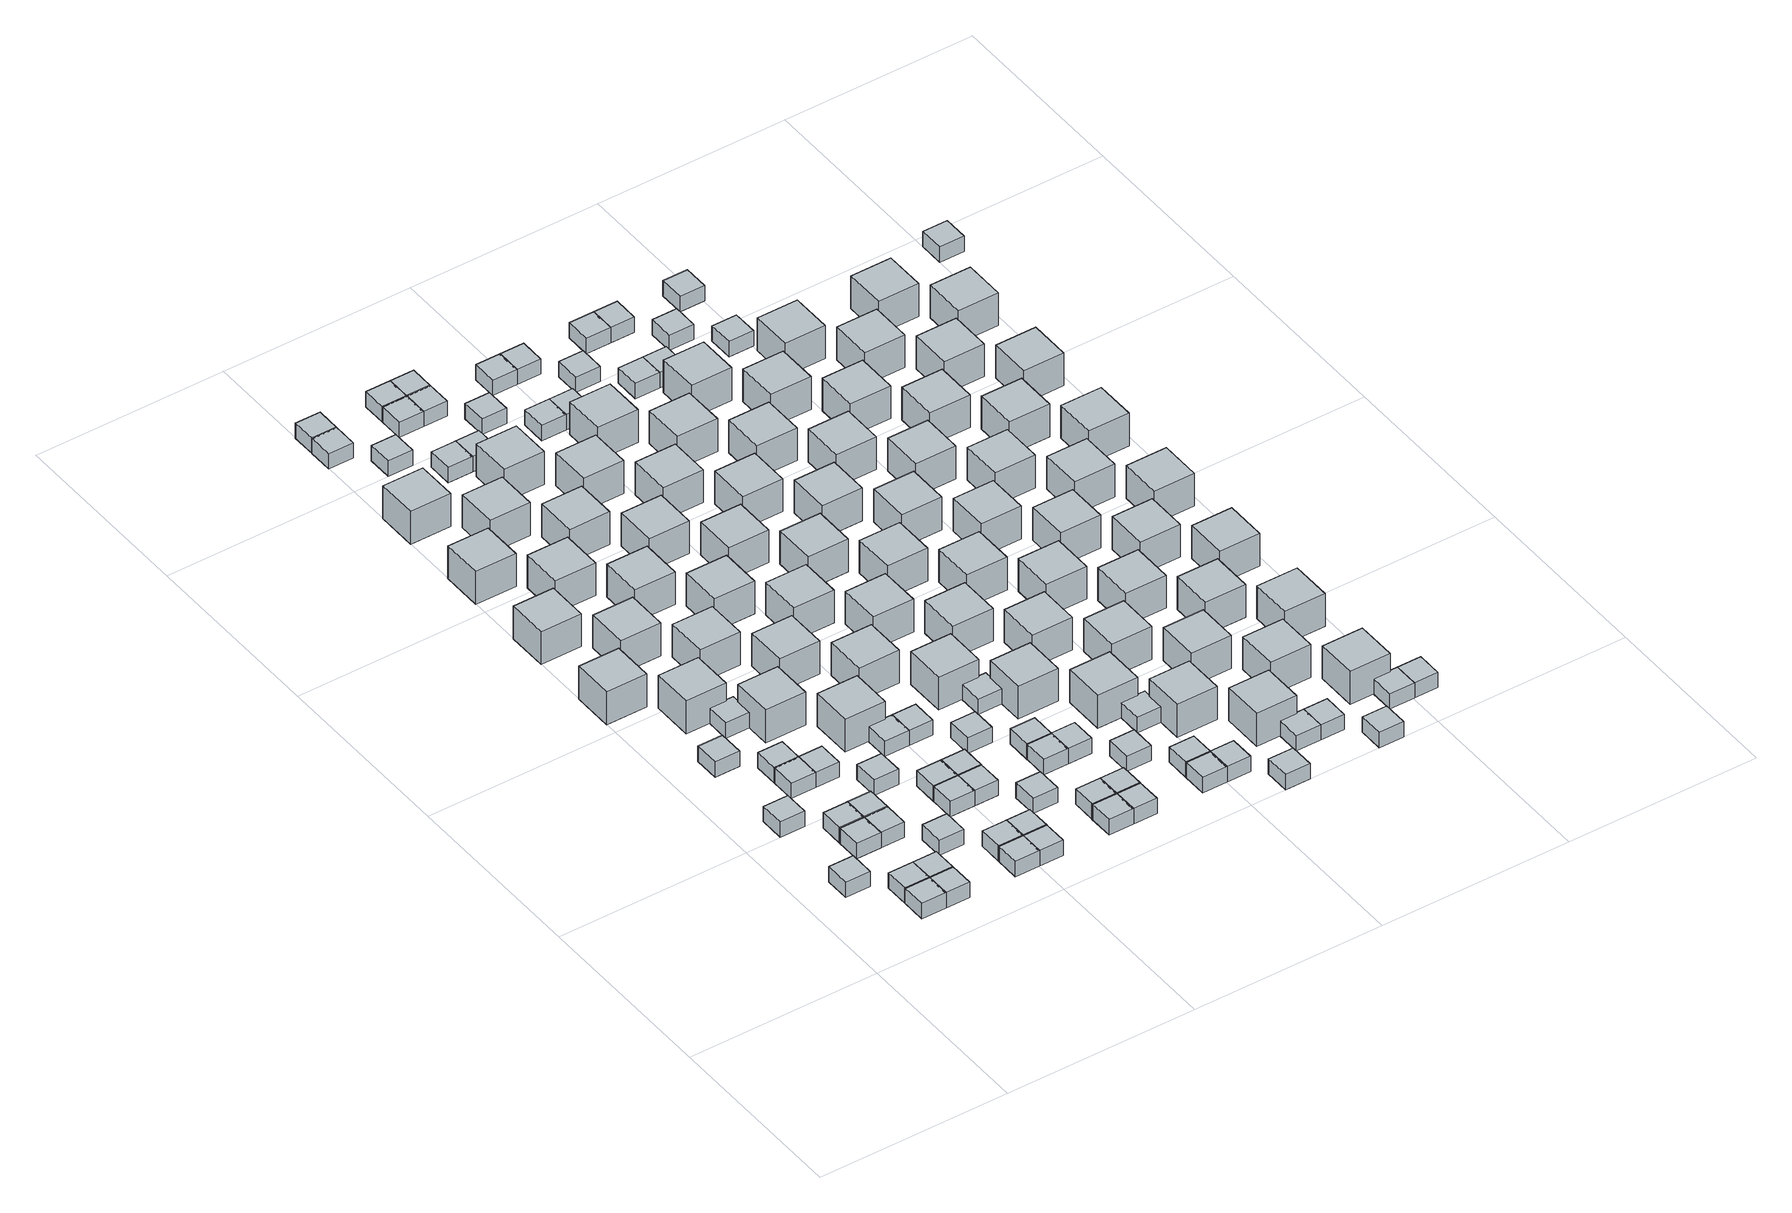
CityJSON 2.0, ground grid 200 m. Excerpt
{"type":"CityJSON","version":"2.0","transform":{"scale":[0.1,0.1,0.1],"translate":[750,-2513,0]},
"CityObjects":{
"object1":{"type":"GenericCityObject","geometry":[{"type":"Solid","lod":"1","boundaries":[[[[0,1,2,3]],[[4,5,1,0]],[[5,6,2,1]],[[6,7,3,2]],[[7,4,0,3]],[[7,6,5,4]]]]}]},
"object2":{"type":"GenericCityObject","geometry":[{"type":"Solid","lod":"1","boundaries":[[[[8,9,10,11]],[[12,13,9,8]],[[13,14,10,9]],[[14,15,11,10]],[[15,12,8,11]],[[15,14,13,12]]]]}]},
"object3":{"type":"GenericCityObject","geometry":[{"type":"Solid","lod":"1","boundaries":[[[[16,17,18,19]],[[20,21,17,16]],[[21,22,18,17]],[[22,23,19,18]],[[23,20,16,19]],[[23,22,21,20]]]]}]},
"object4":{"type":"GenericCityObject","geometry":[{"type":"Solid","lod":"1","boundaries":[[[[24,25,26,27]],[[28,29,25,24]],[[29,30,26,25]],[[30,31,27,26]],[[31,28,24,27]],[[31,30,29,28]]]]}]},
"object5":{"type":"GenericCityObject","geometry":[{"type":"Solid","lod":"1","boundaries":[[[[32,33,34,35]],[[36,37,33,32]],[[37,38,34,33]],[[38,39,35,34]],[[39,36,32,35]],[[39,38,37,36]]]]}]},
"object6":{"type":"GenericCityObject","geometry":[{"type":"Solid","lod":"1","boundaries":[[[[40,41,42,43]],[[44,45,41,40]],[[45,46,42,41]],[[46,47,43,42]],[[47,44,40,43]],[[47,46,45,44]]]]}]},
"object7":{"type":"GenericCityObject","geometry":[{"type":"Solid","lod":"1","boundaries":[[[[48,49,50,51]],[[52,53,49,48]],[[53,54,50,49]],[[54,55,51,50]],[[55,52,48,51]],[[55,54,53,52]]]]}]},
"object8":{"type":"GenericCityObject","geometry":[{"type":"Solid","lod":"1","boundaries":[[[[56,57,58,59]],[[60,61,57,56]],[[61,62,58,57]],[[62,63,59,58]],[[63,60,56,59]],[[63,62,61,60]]]]}]},
"object9":{"type":"GenericCityObject","geometry":[{"type":"Solid","lod":"1","boundaries":[[[[64,65,66,67]],[[68,69,65,64]],[[69,70,66,65]],[[70,71,67,66]],[[71,68,64,67]],[[71,70,69,68]]]]}]},
"object10":{"type":"GenericCityObject","geometry":[{"type":"Solid","lod":"1","boundaries":[[[[72,73,74,75]],[[76,77,73,72]],[[77,78,74,73]],[[78,79,75,74]],[[79,76,72,75]],[[79,78,77,76]]]]}]},
"object11":{"type":"GenericCityObject","geometry":[{"type":"Solid","lod":"1","boundaries":[[[[80,81,82,83]],[[84,85,81,80]],[[85,86,82,81]],[[86,87,83,82]],[[87,84,80,83]],[[87,86,85,84]]]]}]},
"object12":{"type":"GenericCityObject","geometry":[{"type":"Solid","lod":"1","boundaries":[[[[88,89,90,91]],[[92,93,89,88]],[[93,94,90,89]],[[94,95,91,90]],[[95,92,88,91]],[[95,94,93,92]]]]}]},
"object13":{"type":"GenericCityObject","geometry":[{"type":"Solid","lod":"1","boundaries":[[[[96,97,98,99]],[[100,101,97,96]],[[101,102,98,97]],[[102,103,99,98]],[[103,100,96,99]],[[103,102,101,100]]]]}]},
"object14":{"type":"GenericCityObject","geometry":[{"type":"Solid","lod":"1","boundaries":[[[[104,105,106,107]],[[108,109,105,104]],[[109,110,106,105]],[[110,111,107,106]],[[111,108,104,107]],[[111,110,109,108]]]]}]},
"object15":{"type":"GenericCityObject","geometry":[{"type":"Solid","lod":"1","boundaries":[[[[112,113,114,115]],[[116,117,113,112]],[[117,118,114,113]],[[118,119,115,114]],[[119,116,112,115]],[[119,118,117,116]]]]}]},
"object16":{"type":"GenericCityObject","geometry":[{"type":"Solid","lod":"1","boundaries":[[[[120,121,122,123]],[[124,125,121,120]],[[125,126,122,121]],[[126,127,123,122]],[[127,124,120,123]],[[127,126,125,124]]]]}]},
"object17":{"type":"GenericCityObject","geometry":[{"type":"Solid","lod":"1","boundaries":[[[[128,129,130,131]],[[132,133,129,128]],[[133,134,130,129]],[[134,135,131,130]],[[135,132,128,131]],[[135,134,133,132]]]]}]},
"object18":{"type":"GenericCityObject","geometry":[{"type":"Solid","lod":"1","boundaries":[[[[136,137,138,139]],[[140,141,137,136]],[[141,142,138,137]],[[142,143,139,138]],[[143,140,136,139]],[[143,142,141,140]]]]}]},
"object19":{"type":"GenericCityObject","geometry":[{"type":"Solid","lod":"1","boundaries":[[[[144,145,146,147]],[[148,149,145,144]],[[149,150,146,145]],[[150,151,147,146]],[[151,148,144,147]],[[151,150,149,148]]]]}]},
"object20":{"type":"GenericCityObject","geometry":[{"type":"Solid","lod":"1","boundaries":[[[[152,153,154,155]],[[156,157,153,152]],[[157,158,154,153]],[[158,159,155,154]],[[159,156,152,155]],[[159,158,157,156]]]]}]},
"object21":{"type":"GenericCityObject","geometry":[{"type":"Solid","lod":"1","boundaries":[[[[160,161,162,163]],[[164,165,161,160]],[[165,166,162,161]],[[166,167,163,162]],[[167,164,160,163]],[[167,166,165,164]]]]}]},
"object22":{"type":"GenericCityObject","geometry":[{"type":"Solid","lod":"1","boundaries":[[[[168,169,170,171]],[[172,173,169,168]],[[173,174,170,169]],[[174,175,171,170]],[[175,172,168,171]],[[175,174,173,172]]]]}]},
"object23":{"type":"GenericCityObject","geometry":[{"type":"Solid","lod":"1","boundaries":[[[[176,177,178,179]],[[180,181,177,176]],[[181,182,178,177]],[[182,183,179,178]],[[183,180,176,179]],[[183,182,181,180]]]]}]},
"object24":{"type":"GenericCityObject","geometry":[{"type":"Solid","lod":"1","boundaries":[[[[184,185,186,187]],[[188,189,185,184]],[[189,190,186,185]],[[190,191,187,186]],[[191,188,184,187]],[[191,190,189,188]]]]}]},
"object25":{"type":"GenericCityObject","geometry":[{"type":"Solid","lod":"1","boundaries":[[[[192,193,194,195]],[[196,197,193,192]],[[197,198,194,193]],[[198,199,195,194]],[[199,196,192,195]],[[199,198,197,196]]]]}]},
"object26":{"type":"GenericCityObject","geometry":[{"type":"Solid","lod":"1","boundaries":[[[[200,201,202,203]],[[204,205,201,200]],[[205,206,202,201]],[[206,207,203,202]],[[207,204,200,203]],[[207,206,205,204]]]]}]},
"object27":{"type":"GenericCityObject","geometry":[{"type":"Solid","lod":"1","boundaries":[[[[208,209,210,211]],[[212,213,209,208]],[[213,214,210,209]],[[214,215,211,210]],[[215,212,208,211]],[[215,214,213,212]]]]}]},
"object28":{"type":"GenericCityObject","geometry":[{"type":"Solid","lod":"1","boundaries":[[[[216,217,218,219]],[[220,221,217,216]],[[221,222,218,217]],[[222,223,219,218]],[[223,220,216,219]],[[223,222,221,220]]]]}]},
"object29":{"type":"GenericCityObject","geometry":[{"type":"Solid","lod":"1","boundaries":[[[[224,225,226,227]],[[228,229,225,224]],[[229,230,226,225]],[[230,231,227,226]],[[231,228,224,227]],[[231,230,229,228]]]]}]},
"object30":{"type":"GenericCityObject","geometry":[{"type":"Solid","lod":"1","boundaries":[[[[232,233,234,235]],[[236,237,233,232]],[[237,238,234,233]],[[238,239,235,234]],[[239,236,232,235]],[[239,238,237,236]]]]}]},
"object31":{"type":"GenericCityObject","geometry":[{"type":"Solid","lod":"1","boundaries":[[[[240,241,242,243]],[[244,245,241,240]],[[245,246,242,241]],[[246,247,243,242]],[[247,244,240,243]],[[247,246,245,244]]]]}]},
"object32":{"type":"GenericCityObject","geometry":[{"type":"Solid","lod":"1","boundaries":[[[[248,249,250,251]],[[252,253,249,248]],[[253,254,250,249]],[[254,255,251,250]],[[255,252,248,251]],[[255,254,253,252]]]]}]},
"object33":{"type":"GenericCityObject","geometry":[{"type":"Solid","lod":"1","boundaries":[[[[256,257,258,259]],[[260,261,257,256]],[[261,262,258,257]],[[262,263,259,258]],[[263,260,256,259]],[[263,262,261,260]]]]}]},
"object34":{"type":"GenericCityObject","geometry":[{"type":"Solid","lod":"1","boundaries":[[[[264,265,266,267]],[[268,269,265,264]],[[269,270,266,265]],[[270,271,267,266]],[[271,268,264,267]],[[271,270,269,268]]]]}]},
"object35":{"type":"GenericCityObject","geometry":[{"type":"Solid","lod":"1","boundaries":[[[[272,273,274,275]],[[276,277,273,272]],[[277,278,274,273]],[[278,279,275,274]],[[279,276,272,275]],[[279,278,277,276]]]]}]},
"object36":{"type":"GenericCityObject","geometry":[{"type":"Solid","lod":"1","boundaries":[[[[280,281,282,283]],[[284,285,281,280]],[[285,286,282,281]],[[286,287,283,282]],[[287,284,280,283]],[[287,286,285,284]]]]}]},
"object37":{"type":"GenericCityObject","geometry":[{"type":"Solid","lod":"1","boundaries":[[[[288,289,290,291]],[[292,293,289,288]],[[293,294,290,289]],[[294,295,291,290]],[[295,292,288,291]],[[295,294,293,292]]]]}]},
"object38":{"type":"GenericCityObject","geometry":[{"type":"Solid","lod":"1","boundaries":[[[[296,297,298,299]],[[300,301,297,296]],[[301,302,298,297]],[[302,303,299,298]],[[303,300,296,299]],[[303,302,301,300]]]]}]},
"object39":{"type":"GenericCityObject","geometry":[{"type":"Solid","lod":"1","boundaries":[[[[304,305,306,307]],[[308,309,305,304]],[[309,310,306,305]],[[310,311,307,306]],[[311,308,304,307]],[[311,310,309,308]]]]}]},
"object40":{"type":"GenericCityObject","geometry":[{"type":"Solid","lod":"1","boundaries":[[[[312,313,314,315]],[[316,317,313,312]],[[317,318,314,313]],[[318,319,315,314]],[[319,316,312,315]],[[319,318,317,316]]]]}]},
"object41":{"type":"GenericCityObject","geometry":[{"type":"Solid","lod":"1","boundaries":[[[[320,321,322,323]],[[324,325,321,320]],[[325,326,322,321]],[[326,327,323,322]],[[327,324,320,323]],[[327,326,325,324]]]]}]},
"object42":{"type":"GenericCityObject","geometry":[{"type":"Solid","lod":"1","boundaries":[[[[328,329,330,331]],[[332,333,329,328]],[[333,334,330,329]],[[334,335,331,330]],[[335,332,328,331]],[[335,334,333,332]]]]}]},
"object43":{"type":"GenericCityObject","geometry":[{"type":"Solid","lod":"1","boundaries":[[[[336,337,338,339]],[[340,341,337,336]],[[341,342,338,337]],[[342,343,339,338]],[[343,340,336,339]],[[343,342,341,340]]]]}]},
"object44":{"type":"GenericCityObject","geometry":[{"type":"Solid","lod":"1","boundaries":[[[[344,345,346,347]],[[348,349,345,344]],[[349,350,346,345]],[[350,351,347,346]],[[351,348,344,347]],[[351,350,349,348]]]]}]},
"object45":{"type":"GenericCityObject","geometry":[{"type":"Solid","lod":"1","boundaries":[[[[352,353,354,355]],[[356,357,353,352]],[[357,358,354,353]],[[358,359,355,354]],[[359,356,352,355]],[[359,358,357,356]]]]}]},
"object46":{"type":"GenericCityObject","geometry":[{"type":"Solid","lod":"1","boundaries":[[[[360,361,362,363]],[[364,365,361,360]],[[365,366,362,361]],[[366,367,363,362]],[[367,364,360,363]],[[367,366,365,364]]]]}]},
"object47":{"type":"GenericCityObject","geometry":[{"type":"Solid","lod":"1","boundaries":[[[[368,369,370,371]],[[372,373,369,368]],[[373,374,370,369]],[[374,375,371,370]],[[375,372,368,371]],[[375,374,373,372]]]]}]},
"object48":{"type":"GenericCityObject","geometry":[{"type":"Solid","lod":"1","boundaries":[[[[376,377,378,379]],[[380,381,377,376]],[[381,382,378,377]],[[382,383,379,378]],[[383,380,376,379]],[[383,382,381,380]]]]}]},
"object49":{"type":"GenericCityObject","geometry":[{"type":"Solid","lod":"1","boundaries":[[[[384,385,386,387]],[[388,389,385,384]],[[389,390,386,385]],[[390,391,387,386]],[[391,388,384,387]],[[391,390,389,388]]]]}]},
"object50":{"type":"GenericCityObject","geometry":[{"type":"Solid","lod":"1","boundaries":[[[[392,393,394,395]],[[396,397,393,392]],[[397,398,394,393]],[[398,399,395,394]],[[399,396,392,395]],[[399,398,397,396]]]]}]},
"object51":{"type":"GenericCityObject","geometry":[{"type":"Solid","lod":"1","boundaries":[[[[400,401,402,403]],[[404,405,401,400]],[[405,406,402,401]],[[406,407,403,402]],[[407,404,400,403]],[[407,406,405,404]]]]}]},
"object52":{"type":"GenericCityObject","geometry":[{"type":"Solid","lod":"1","boundaries":[[[[408,409,410,411]],[[412,413,409,408]],[[413,414,410,409]],[[414,415,411,410]],[[415,412,408,411]],[[415,414,413,412]]]]}]},
"object53":{"type":"GenericCityObject","geometry":[{"type":"Solid","lod":"1","boundaries":[[[[416,417,418,419]],[[420,421,417,416]],[[421,422,418,417]],[[422,423,419,418]],[[423,420,416,419]],[[423,422,421,420]]]]}]},
"object54":{"type":"GenericCityObject","geometry":[{"type":"Solid","lod":"1","boundaries":[[[[424,425,426,427]],[[428,429,425,424]],[[429,430,426,425]],[[430,431,427,426]],[[431,428,424,427]],[[431,430,429,428]]]]}]},
"object55":{"type":"GenericCityObject","geometry":[{"type":"Solid","lod":"1","boundaries":[[[[432,433,434,435]],[[436,437,433,432]],[[437,438,434,433]],[[438,439,435,434]],[[439,436,432,435]],[[439,438,437,436]]]]}]},
"object56":{"type":"GenericCityObject","geometry":[{"type":"Solid","lod":"1","boundaries":[[[[440,441,442,443]],[[444,445,441,440]],[[445,446,442,441]],[[446,447,443,442]],[[447,444,440,443]],[[447,446,445,444]]]]}]},
"object57":{"type":"GenericCityObject","geometry":[{"type":"Solid","lod":"1","boundaries":[[[[448,449,450,451]],[[452,453,449,448]],[[453,454,450,449]],[[454,455,451,450]],[[455,452,448,451]],[[455,454,453,452]]]]}]},
"object58":{"type":"GenericCityObject","geometry":[{"type":"Solid","lod":"1","boundaries":[[[[456,457,458,459]],[[460,461,457,456]],[[461,462,458,457]],[[462,463,459,458]],[[463,460,456,459]],[[463,462,461,460]]]]}]},
"object59":{"type":"GenericCityObject","geometry":[{"type":"Solid","lod":"1","boundaries":[[[[464,465,466,467]],[[468,469,465,464]],[[469,470,466,465]],[[470,471,467,466]],[[471,468,464,467]],[[471,470,469,468]]]]}]},
"object60":{"type":"GenericCityObject","geometry":[{"type":"Solid","lod":"1","boundaries":[[[[472,473,474,475]],[[476,477,473,472]],[[477,478,474,473]],[[478,479,475,474]],[[479,476,472,475]],[[479,478,477,476]]]]}]},
"object61":{"type":"GenericCityObject","geometry":[{"type":"Solid","lod":"1","boundaries":[[[[480,481,482,483]],[[484,485,481,480]],[[485,486,482,481]],[[486,487,483,482]],[[487,484,480,483]],[[487,486,485,484]]]]}]},
"object62":{"type":"GenericCityObject","geometry":[{"type":"Solid","lod":"1","boundaries":[[[[488,489,490,491]],[[492,493,489,488]],[[493,494,490,489]],[[494,495,491,490]],[[495,492,488,491]],[[495,494,493,492]]]]}]},
"object63":{"type":"GenericCityObject","geometry":[{"type":"Solid","lod":"1","boundaries":[[[[496,497,498,499]],[[500,501,497,496]],[[501,502,498,497]],[[502,503,499,498]],[[503,500,496,499]],[[503,502,501,500]]]]}]},
"object64":{"type":"GenericCityObject","geometry":[{"type":"Solid","lod":"1","boundaries":[[[[504,505,506,507]],[[508,509,505,504]],[[509,510,506,505]],[[510,511,507,506]],[[511,508,504,507]],[[511,510,509,508]]]]}]},
"object65":{"type":"GenericCityObject","geometry":[{"type":"Solid","lod":"1","boundaries":[[[[512,513,514,515]],[[516,517,513,512]],[[517,518,514,513]],[[518,519,515,514]],[[519,516,512,515]],[[519,518,517,516]]]]}]},
"object66":{"type":"GenericCityObject","geometry":[{"type":"Solid","lod":"1","boundaries":[[[[520,521,522,523]],[[524,525,521,520]],[[525,526,522,521]],[[526,527,523,522]],[[527,524,520,523]],[[527,526,525,524]]]]}]},
"object67":{"type":"GenericCityObject","geometry":[{"type":"Solid","lod":"1","boundaries":[[[[528,529,530,531]],[[532,533,529,528]],[[533,534,530,529]],[[534,535,531,530]],[[535,532,528,531]],[[535,534,533,532]]]]}]},
"object68":{"type":"GenericCityObject","geometry":[{"type":"Solid","lod":"1","boundaries":[[[[536,537,538,539]],[[540,541,537,536]],[[541,542,538,537]],[[542,543,539,538]],[[543,540,536,539]],[[543,542,541,540]]]]}]},
"object69":{"type":"GenericCityObject","geometry":[{"type":"Solid","lod":"1","boundaries":[[[[544,545,546,547]],[[548,549,545,544]],[[549,550,546,545]],[[550,551,547,546]],[[551,548,544,547]],[[551,550,549,548]]]]}]},
"object70":{"type":"GenericCityObject","geometry":[{"type":"Solid","lod":"1","boundaries":[[[[552,553,554,555]],[[556,557,553,552]],[[557,558,554,553]],[[558,559,555,554]],[[559,556,552,555]],[[559,558,557,556]]]]}]},
"object71":{"type":"GenericCityObject","geometry":[{"type":"Solid","lod":"1","boundaries":[[[[560,561,562,563]],[[564,565,561,560]],[[565,566,562,561]],[[566,567,563,562]],[[567,564,560,563]],[[567,566,565,564]]]]}]},
"object72":{"type":"GenericCityObject","geometry":[{"type":"Solid","lod":"1","boundaries":[[[[568,569,570,571]],[[572,573,569,568]],[[573,574,570,569]],[[574,575,571,570]],[[575,572,568,571]],[[575,574,573,572]]]]}]},
"object73":{"type":"GenericCityObject","geometry":[{"type":"Solid","lod":"1","boundaries":[[[[576,577,578,579]],[[580,581,577,576]],[[581,582,578,577]],[[582,583,579,578]],[[583,580,576,579]],[[583,582,581,580]]]]}]},
"object74":{"type":"GenericCityObject","geometry":[{"type":"Solid","lod":"1","boundaries":[[[[584,585,586,587]],[[588,589,585,584]],[[589,590,586,585]],[[590,591,587,586]],[[591,588,584,587]],[[591,590,589,588]]]]}]},
"object75":{"type":"GenericCityObject","geometry":[{"type":"Solid","lod":"1","boundaries":[[[[592,593,594,595]],[[596,597,593,592]],[[597,598,594,593]],[[598,599,595,594]],[[599,596,592,595]],[[599,598,597,596]]]]}]},
"object76":{"type":"GenericCityObject","geometry":[{"type":"Solid","lod":"1","boundaries":[[[[600,601,602,603]],[[604,605,601,600]],[[605,606,602,601]],[[606,607,603,602]],[[607,604,600,603]],[[607,606,605,604]]]]}]},
"object77":{"type":"GenericCityObject","geometry":[{"type":"Solid","lod":"1","boundaries":[[[[608,609,610,611]],[[612,613,609,608]],[[613,614,610,609]],[[614,615,611,610]],[[615,612,608,611]],[[615,614,613,612]]]]}]},
"object78":{"type":"GenericCityObject","geometry":[{"type":"Solid","lod":"1","boundaries":[[[[616,617,618,619]],[[620,621,617,616]],[[621,622,618,617]],[[622,623,619,618]],[[623,620,616,619]],[[623,622,621,620]]]]}]},
"object79":{"type":"GenericCityObject","geometry":[{"type":"Solid","lod":"1","boundaries":[[[[624,625,626,627]],[[628,629,625,624]],[[629,630,626,625]],[[630,631,627,626]],[[631,628,624,627]],[[631,630,629,628]]]]}]},
"object80":{"type":"GenericCityObject","geometry":[{"type":"Solid","lod":"1","boundaries":[[[[632,633,634,635]],[[636,637,633,632]],[[637,638,634,633]],[[638,639,635,634]],[[639,636,632,635]],[[639,638,637,636]]]]}]},
"object81":{"type":"GenericCityObject","geometry":[{"type":"Solid","lod":"1","boundaries":[[[[640,641,642,643]],[[644,645,641,640]],[[645,646,642,641]],[[646,647,643,642]],[[647,644,640,643]],[[647,646,645,644]]]]}]},
"object82":{"type":"GenericCityObject","geometry":[{"type":"Solid","lod":"1","boundaries":[[[[648,649,650,651]],[[652,653,649,648]],[[653,654,650,649]],[[654,655,651,650]],[[655,652,648,651]],[[655,654,653,652]]]]}]},
"object83":{"type":"GenericCityObject","geometry":[{"type":"Solid","lod":"1","boundaries":[[[[656,657,658,659]],[[660,661,657,656]],[[661,662,658,657]],[[662,663,659,658]],[[663,660,656,659]],[[663,662,661,660]]]]}]},
"object84":{"type":"GenericCityObject","geometry":[{"type":"Solid","lod":"1","boundaries":[[[[664,665,666,667]],[[668,669,665,664]],[[669,670,666,665]],[[670,671,667,666]],[[671,668,664,667]],[[671,670,669,668]]]]}]},
"object85":{"type":"GenericCityObject","geometry":[{"type":"Solid","lod":"1","boundaries":[[[[672,673,674,675]],[[676,677,673,672]],[[677,678,674,673]],[[678,679,675,674]],[[679,676,672,675]],[[679,678,677,676]]]]}]},
"object86":{"type":"GenericCityObject","geometry":[{"type":"Solid","lod":"1","boundaries":[[[[680,681,682,683]],[[684,685,681,680]],[[685,686,682,681]],[[686,687,683,682]],[[687,684,680,683]],[[687,686,685,684]]]]}]},
"object87":{"type":"GenericCityObject","geometry":[{"type":"Solid","lod":"1","boundaries":[[[[688,689,690,691]],[[692,693,689,688]],[[693,694,690,689]],[[694,695,691,690]],[[695,692,688,691]],[[695,694,693,692]]]]}]},
"object88":{"type":"GenericCityObject","geometry":[{"type":"Solid","lod":"1","boundaries":[[[[696,697,698,699]],[[700,701,697,696]],[[701,702,698,697]],[[702,703,699,698]],[[703,700,696,699]],[[703,702,701,700]]]]}]},
"object89":{"type":"GenericCityObject","geometry":[{"type":"Solid","lod":"1","boundaries":[[[[704,705,706,707]],[[708,709,705,704]],[[709,710,706,705]],[[710,711,707,706]],[[711,708,704,707]],[[711,710,709,708]]]]}]},
"object90":{"type":"GenericCityObject","geometry":[{"type":"Solid","lod":"1","boundaries":[[[[712,713,714,715]],[[716,717,713,712]],[[717,718,714,713]],[[718,719,715,714]],[[719,716,712,715]],[[719,718,717,716]]]]}]},
"object91":{"type":"GenericCityObject","geometry":[{"type":"Solid","lod":"1","boundaries":[[[[720,721,722,723]],[[724,725,721,720]],[[725,726,722,721]],[[726,727,723,722]],[[727,724,720,723]],[[727,726,725,724]]]]}]},
"object92":{"type":"GenericCityObject","geometry":[{"type":"Solid","lod":"1","boundaries":[[[[728,729,730,731]],[[732,733,729,728]],[[733,734,730,729]],[[734,735,731,730]],[[735,732,728,731]],[[735,734,733,732]]]]}]},
"object93":{"type":"GenericCityObject","geometry":[{"type":"Solid","lod":"1","boundaries":[[[[736,737,738,739]],[[740,741,737,736]],[[741,742,738,737]],[[742,743,739,738]],[[743,740,736,739]],[[743,742,741,740]]]]}]},
"object94":{"type":"GenericCityObject","geometry":[{"type":"Solid","lod":"1","boundaries":[[[[744,745,746,747]],[[748,749,745,744]],[[749,750,746,745]],[[750,751,747,746]],[[751,748,744,747]],[[751,750,749,748]]]]}]},
"object95":{"type":"GenericCityObject","geometry":[{"type":"Solid","lod":"1","boundaries":[[[[752,753,754,755]],[[756,757,753,752]],[[757,758,754,753]],[[758,759,755,754]],[[759,756,752,755]],[[759,758,757,756]]]]}]},
"object96":{"type":"GenericCityObject","geometry":[{"type":"Solid","lod":"1","boundaries":[[[[760,761,762,763]],[[764,765,761,760]],[[765,766,762,761]],[[766,767,763,762]],[[767,764,760,763]],[[767,766,765,764]]]]}]},
"object97":{"type":"GenericCityObject","geometry":[{"type":"Solid","lod":"1","boundaries":[[[[768,769,770,771]],[[772,773,769,768]],[[773,774,770,769]],[[774,775,771,770]],[[775,772,768,771]],[[775,774,773,772]]]]}]},
"object98":{"type":"GenericCityObject","geometry":[{"type":"Solid","lod":"1","boundaries":[[[[776,777,778,779]],[[780,781,777,776]],[[781,782,778,777]],[[782,783,779,778]],[[783,780,776,779]],[[783,782,781,780]]]]}]},
"object99":{"type":"GenericCityObject","geometry":[{"type":"Solid","lod":"1","boundaries":[[[[784,785,786,787]],[[788,789,785,784]],[[789,790,786,785]],[[790,791,787,786]],[[791,788,784,787]],[[791,790,789,788]]]]}]},
"object100":{"type":"GenericCityObject","geometry":[{"type":"Solid","lod":"1","boundaries":[[[[792,793,794,795]],[[796,797,793,792]],[[797,798,794,793]],[[798,799,795,794]],[[799,796,792,795]],[[799,798,797,796]]]]}]},
"object101":{"type":"GenericCityObject","geometry":[{"type":"Solid","lod":"1","boundaries":[[[[800,801,802,803]],[[804,805,801,800]],[[805,806,802,801]],[[806,807,803,802]],[[807,804,800,803]],[[807,806,805,804]]]]}]},
"object102":{"type":"GenericCityObject","geometry":[{"type":"Solid","lod":"1","boundaries":[[[[808,809,810,811]],[[812,813,809,808]],[[813,814,810,809]],[[814,815,811,810]],[[815,812,808,811]],[[815,814,813,812]]]]}]},
"object103":{"type":"GenericCityObject","geometry":[{"type":"Solid","lod":"1","boundaries":[[[[816,817,818,819]],[[820,821,817,816]],[[821,822,818,817]],[[822,823,819,818]],[[823,820,816,819]],[[823,822,821,820]]]]}]},
"object104":{"type":"GenericCityObject","geometry":[{"type":"Solid","lod":"1","boundaries":[[[[824,825,826,827]],[[828,829,825,824]],[[829,830,826,825]],[[830,831,827,826]],[[831,828,824,827]],[[831,830,829,828]]]]}]},
"object105":{"type":"GenericCityObject","geometry":[{"type":"Solid","lod":"1","boundaries":[[[[832,833,834,835]],[[836,837,833,832]],[[837,838,834,833]],[[838,839,835,834]],[[839,836,832,835]],[[839,838,837,836]]]]}]},
"object106":{"type":"GenericCityObject","geometry":[{"type":"Solid","lod":"1","boundaries":[[[[840,841,842,843]],[[844,845,841,840]],[[845,846,842,841]],[[846,847,843,842]],[[847,844,840,843]],[[847,846,845,844]]]]}]},
"object107":{"type":"GenericCityObject","geometry":[{"type":"Solid","lod":"1","boundaries":[[[[848,849,850,851]],[[852,853,849,848]],[[853,854,850,849]],[[854,855,851,850]],[[855,852,848,851]],[[855,854,853,852]]]]}]},
"object108":{"type":"GenericCityObject","geometry":[{"type":"Solid","lod":"1","boundaries":[[[[856,857,858,859]],[[860,861,857,856]],[[861,862,858,857]],[[862,863,859,858]],[[863,860,856,859]],[[863,862,861,860]]]]}]},
"object109":{"type":"GenericCityObject","geometry":[{"type":"Solid","lod":"1","boundaries":[[[[864,865,866,867]],[[868,869,865,864]],[[869,870,866,865]],[[870,871,867,866]],[[871,868,864,867]],[[871,870,869,868]]]]}]},
"object110":{"type":"GenericCityObject","geometry":[{"type":"Solid","lod":"1","boundaries":[[[[872,873,874,875]],[[876,877,873,872]],[[877,878,874,873]],[[878,879,875,874]],[[879,876,872,875]],[[879,878,877,876]]]]}]},
"object111":{"type":"GenericCityObject","geometry":[{"type":"Solid","lod":"1","boundaries":[[[[880,881,882,883]],[[884,885,881,880]],[[885,886,882,881]],[[886,887,883,882]],[[887,884,880,883]],[[887,886,885,884]]]]}]},
"object112":{"type":"GenericCityObject","geometry":[{"type":"Solid","lod":"1","boundaries":[[[[888,889,890,891]],[[892,893,889,888]],[[893,894,890,889]],[[894,895,891,890]],[[895,892,888,891]],[[895,894,893,892]]]]}]},
"object113":{"type":"GenericCityObject","geometry":[{"type":"Solid","lod":"1","boundaries":[[[[896,897,898,899]],[[900,901,897,896]],[[901,902,898,897]],[[902,903,899,898]],[[903,900,896,899]],[[903,902,901,900]]]]}]},
"object114":{"type":"GenericCityObject","geometry":[{"type":"Solid","lod":"1","boundaries":[[[[904,905,906,907]],[[908,909,905,904]],[[909,910,906,905]],[[910,911,907,906]],[[911,908,904,907]],[[911,910,909,908]]]]}]},
"object115":{"type":"GenericCityObject","geometry":[{"type":"Solid","lod":"1","boundaries":[[[[912,913,914,915]],[[916,917,913,912]],[[917,918,914,913]],[[918,919,915,914]],[[919,916,912,915]],[[919,918,917,916]]]]}]},
"object116":{"type":"GenericCityObject","geometry":[{"type":"Solid","lod":"1","boundaries":[[[[920,921,922,923]],[[924,925,921,920]],[[925,926,922,921]],[[926,927,923,922]],[[927,924,920,923]],[[927,926,925,924]]]]}]},
"object117":{"type":"GenericCityObject","geometry":[{"type":"Solid","lod":"1","boundaries":[[[[928,929,930,931]],[[932,933,929,928]],[[933,934,930,929]],[[934,935,931,930]],[[935,932,928,931]],[[935,934,933,932]]]]}]},
"object118":{"type":"GenericCityObject","geometry":[{"type":"Solid","lod":"1","boundaries":[[[[936,937,938,939]],[[940,941,937,936]],[[941,942,938,937]],[[942,943,939,938]],[[943,940,936,939]],[[943,942,941,940]]]]}]},
"object119":{"type":"GenericCityObject","geometry":[{"type":"Solid","lod":"1","boundaries":[[[[944,945,946,947]],[[948,949,945,944]],[[949,950,946,945]],[[950,951,947,946]],[[951,948,944,947]],[[951,950,949,948]]]]}]},
"object120":{"type":"GenericCityObject","geometry":[{"type":"Solid","lod":"1","boundaries":[[[[952,953,954,955]],[[956,957,953,952]],[[957,958,954,953]],[[958,959,955,954]],[[959,956,952,955]],[[959,958,957,956]]]]}]},
"object121":{"type":"GenericCityObject","geometry":[{"type":"Solid","lod":"1","boundaries":[[[[960,961,962,963]],[[964,965,961,960]],[[965,966,962,961]],[[966,967,963,962]],[[967,964,960,963]],[[967,966,965,964]]]]}]},
"object122":{"type":"GenericCityObject","geometry":[{"type":"Solid","lod":"1","boundaries":[[[[968,969,970,971]],[[972,973,969,968]],[[973,974,970,969]],[[974,975,971,970]],[[975,972,968,971]],[[975,974,973,972]]]]}]},
"object123":{"type":"GenericCityObject","geometry":[{"type":"Solid","lod":"1","boundaries":[[[[976,977,978,979]],[[980,981,977,976]],[[981,982,978,977]],[[982,983,979,978]],[[983,980,976,979]],[[983,982,981,980]]]]}]},
"object124":{"type":"GenericCityObject","geometry":[{"type":"Solid","lod":"1","boundaries":[[[[984,985,986,987]],[[988,989,985,984]],[[989,990,986,985]],[[990,991,987,986]],[[991,988,984,987]],[[991,990,989,988]]]]}]},
"object125":{"type":"GenericCityObject","geometry":[{"type":"Solid","lod":"1","boundaries":[[[[992,993,994,995]],[[996,997,993,992]],[[997,998,994,993]],[[998,999,995,994]],[[999,996,992,995]],[[999,998,997,996]]]]}]},
"object126":{"type":"GenericCityObject","geometry":[{"type":"Solid","lod":"1","boundaries":[[[[1000,1001,1002,1003]],[[1004,1005,1001,1000]],[[1005,1006,1002,1001]],[[1006,1007,1003,1002]],[[1007,1004,1000,1003]],[[1007,1006,1005,1004]]]]}]},
"object127":{"type":"GenericCityObject","geometry":[{"type":"Solid","lod":"1","boundaries":[[[[1008,1009,1010,1011]],[[1012,1013,1009,1008]],[[1013,1014,1010,1009]],[[1014,1015,1011,1010]],[[1015,1012,1008,1011]],[[1015,1014,1013,1012]]]]}]},
"object128":{"type":"GenericCityObject","geometry":[{"type":"Solid","lod":"1","boundaries":[[[[1016,1017,1018,1019]],[[1020,1021,1017,1016]],[[1021,1022,1018,1017]],[[1022,1023,1019,1018]],[[1023,1020,1016,1019]],[[1023,1022,1021,1020]]]]}]},
"object129":{"type":"GenericCityObject","geometry":[{"type":"Solid","lod":"1","boundaries":[[[[1024,1025,1026,1027]],[[1028,1029,1025,1024]],[[1029,1030,1026,1025]],[[1030,1031,1027,1026]],[[1031,1028,1024,1027]],[[1031,1030,1029,1028]]]]}]},
"object130":{"type":"GenericCityObject","geometry":[{"type":"Solid","lod":"1","boundaries":[[[[1032,1033,1034,1035]],[[1036,1037,1033,1032]],[[1037,1038,1034,1033]],[[1038,1039,1035,1034]],[[1039,1036,1032,1035]],[[1039,1038,1037,1036]]]]}]},
"object131":{"type":"GenericCityObject","geometry":[{"type":"Solid","lod":"1","boundaries":[[[[1040,1041,1042,1043]],[[1044,1045,1041,1040]],[[1045,1046,1042,1041]],[[1046,1047,1043,1042]],[[1047,1044,1040,1043]],[[1047,1046,1045,1044]]]]}]},
"object132":{"type":"GenericCityObject","geometry":[{"type":"Solid","lod":"1","boundaries":[[[[1048,1049,1050,1051]],[[1052,1053,1049,1048]],[[1053,1054,1050,1049]],[[1054,1055,1051,1050]],[[1055,1052,1048,1051]],[[1055,1054,1053,1052]]]]}]},
"object133":{"type":"GenericCityObject","geometry":[{"type":"Solid","lod":"1","boundaries":[[[[1056,1057,1058,1059]],[[1060,1061,1057,1056]],[[1061,1062,1058,1057]],[[1062,1063,1059,1058]],[[1063,1060,1056,1059]],[[1063,1062,1061,1060]]]]}]},
"object134":{"type":"GenericCityObject","geometry":[{"type":"Solid","lod":"1","boundaries":[[[[1064,1065,1066,1067]],[[1068,1069,1065,1064]],[[1069,1070,1066,1065]],[[1070,1071,1067,1066]],[[1071,1068,1064,1067]],[[1071,1070,1069,1068]]]]}]},
"object135":{"type":"GenericCityObject","geometry":[{"type":"Solid","lod":"1","boundaries":[[[[1072,1073,1074,1075]],[[1076,1077,1073,1072]],[[1077,1078,1074,1073]],[[1078,1079,1075,1074]],[[1079,1076,1072,1075]],[[1079,1078,1077,1076]]]]}]},
"object136":{"type":"GenericCityObject","geometry":[{"type":"Solid","lod":"1","boundaries":[[[[1080,1081,1082,1083]],[[1084,1085,1081,1080]],[[1085,1086,1082,1081]],[[1086,1087,1083,1082]],[[1087,1084,1080,1083]],[[1087,1086,1085,1084]]]]}]},
"object137":{"type":"GenericCityObject","geometry":[{"type":"Solid","lod":"1","boundaries":[[[[1088,1089,1090,1091]],[[1092,1093,1089,1088]],[[1093,1094,1090,1089]],[[1094,1095,1091,1090]],[[1095,1092,1088,1091]],[[1095,1094,1093,1092]]]]}]},
"object138":{"type":"GenericCityObject","geometry":[{"type":"Solid","lod":"1","boundaries":[[[[1096,1097,1098,1099]],[[1100,1101,1097,1096]],[[1101,1102,1098,1097]],[[1102,1103,1099,1098]],[[1103,1100,1096,1099]],[[1103,1102,1101,1100]]]]}]},
"object139":{"type":"GenericCityObject","geometry":[{"type":"Solid","lod":"1","boundaries":[[[[1104,1105,1106,1107]],[[1108,1109,1105,1104]],[[1109,1110,1106,1105]],[[1110,1111,1107,1106]],[[1111,1108,1104,1107]],[[1111,1110,1109,1108]]]]}]}
},
"vertices":[
[370,1000,0],[632,1000,0],[632,1262,0],[370,1262,0],[370,1000,175],[632,1000,175],[632,1262,175],[370,1262,175],
[750,380,0],[1012,380,0],[1012,642,0],[750,642,0],[750,380,175],[1012,380,175],[1012,642,175],[750,642,175],
[750,630,0],[1012,630,0],[1012,892,0],[750,892,0],[750,630,175],[1012,630,175],[1012,892,175],[750,892,175],
[370,2000,0],[632,2000,0],[632,2262,0],[370,2262,0],[370,2000,175],[632,2000,175],[632,2262,175],[370,2262,175],
[1000,380,0],[1262,380,0],[1262,642,0],[1000,642,0],[1000,380,175],[1262,380,175],[1262,642,175],[1000,642,175],
[750,1380,0],[1012,1380,0],[1012,1642,0],[750,1642,0],[750,1380,175],[1012,1380,175],[1012,1642,175],[750,1642,175],
[1000,630,0],[1262,630,0],[1262,892,0],[1000,892,0],[1000,630,175],[1262,630,175],[1262,892,175],[1000,892,175],
[750,1630,0],[1012,1630,0],[1012,1892,0],[750,1892,0],[750,1630,175],[1012,1630,175],[1012,1892,175],[750,1892,175],
[370,3000,0],[632,3000,0],[632,3262,0],[370,3262,0],[370,3000,175],[632,3000,175],[632,3262,175],[370,3262,175],
[0,4130,0],[429,4130,0],[429,4559,0],[0,4559,0],[0,4130,375],[429,4130,375],[429,4559,375],[0,4559,375],
[1000,1380,0],[1262,1380,0],[1262,1642,0],[1000,1642,0],[1000,1380,175],[1262,1380,175],[1262,1642,175],[1000,1642,175],
[750,2380,0],[1012,2380,0],[1012,2642,0],[750,2642,0],[750,2380,175],[1012,2380,175],[1012,2642,175],[750,2642,175],
[1000,1630,0],[1262,1630,0],[1262,1892,0],[1000,1892,0],[1000,1630,175],[1262,1630,175],[1262,1892,175],[1000,1892,175],
[750,2630,0],[1012,2630,0],[1012,2892,0],[750,2892,0],[750,2630,175],[1012,2630,175],[1012,2892,175],[750,2892,175],
[0,5130,0],[429,5130,0],[429,5559,0],[0,5559,0],[0,5130,375],[429,5130,375],[429,5559,375],[0,5559,375],
[1370,1000,0],[1632,1000,0],[1632,1262,0],[1370,1262,0],[1370,1000,175],[1632,1000,175],[1632,1262,175],[1370,1262,175],
[500,3630,0],[929,3630,0],[929,4059,0],[500,4059,0],[500,3630,375],[929,3630,375],[929,4059,375],[500,4059,375],
[1000,2380,0],[1262,2380,0],[1262,2642,0],[1000,2642,0],[1000,2380,175],[1262,2380,175],[1262,2642,175],[1000,2642,175],
[750,3380,0],[1012,3380,0],[1012,3642,0],[750,3642,0],[750,3380,175],[1012,3380,175],[1012,3642,175],[750,3642,175],
[1750,380,0],[2012,380,0],[2012,642,0],[1750,642,0],[1750,380,175],[2012,380,175],[2012,642,175],[1750,642,175],
[1750,630,0],[2012,630,0],[2012,892,0],[1750,892,0],[1750,630,175],[2012,630,175],[2012,892,175],[1750,892,175],
[0,6130,0],[429,6130,0],[429,6559,0],[0,6559,0],[0,6130,375],[429,6130,375],[429,6559,375],[0,6559,375],
[1370,2000,0],[1632,2000,0],[1632,2262,0],[1370,2262,0],[1370,2000,175],[1632,2000,175],[1632,2262,175],[1370,2262,175],
[500,4630,0],[929,4630,0],[929,5059,0],[500,5059,0],[500,4630,375],[929,4630,375],[929,5059,375],[500,5059,375],
[1000,3130,0],[1429,3130,0],[1429,3559,0],[1000,3559,0],[1000,3130,375],[1429,3130,375],[1429,3559,375],[1000,3559,375],
[2000,380,0],[2262,380,0],[2262,642,0],[2000,642,0],[2000,380,175],[2262,380,175],[2262,642,175],[2000,642,175],
[1750,1380,0],[2012,1380,0],[2012,1642,0],[1750,1642,0],[1750,1380,175],[2012,1380,175],[2012,1642,175],[1750,1642,175],
[2000,630,0],[2262,630,0],[2262,892,0],[2000,892,0],[2000,630,175],[2262,630,175],[2262,892,175],[2000,892,175],
[1750,1630,0],[2012,1630,0],[2012,1892,0],[1750,1892,0],[1750,1630,175],[2012,1630,175],[2012,1892,175],[1750,1892,175],
[0,7130,0],[429,7130,0],[429,7559,0],[0,7559,0],[0,7130,375],[429,7130,375],[429,7559,375],[0,7559,375],
[500,5630,0],[929,5630,0],[929,6059,0],[500,6059,0],[500,5630,375],[929,5630,375],[929,6059,375],[500,6059,375],
[1000,4130,0],[1429,4130,0],[1429,4559,0],[1000,4559,0],[1000,4130,375],[1429,4130,375],[1429,4559,375],[1000,4559,375],
[1500,2630,0],[1929,2630,0],[1929,3059,0],[1500,3059,0],[1500,2630,375],[1929,2630,375],[1929,3059,375],[1500,3059,375],
[2000,1380,0],[2262,1380,0],[2262,1642,0],[2000,1642,0],[2000,1380,175],[2262,1380,175],[2262,1642,175],[2000,1642,175],
[1750,2380,0],[2012,2380,0],[2012,2642,0],[1750,2642,0],[1750,2380,175],[2012,2380,175],[2012,2642,175],[1750,2642,175],
[2000,1630,0],[2262,1630,0],[2262,1892,0],[2000,1892,0],[2000,1630,175],[2262,1630,175],[2262,1892,175],[2000,1892,175],
[0,8380,0],[262,8380,0],[262,8642,0],[0,8642,0],[0,8380,175],[262,8380,175],[262,8642,175],[0,8642,175],
[0,8630,0],[262,8630,0],[262,8892,0],[0,8892,0],[0,8630,175],[262,8630,175],[262,8892,175],[0,8892,175],
[500,6630,0],[929,6630,0],[929,7059,0],[500,7059,0],[500,6630,375],[929,6630,375],[929,7059,375],[500,7059,375],
[1000,5130,0],[1429,5130,0],[1429,5559,0],[1000,5559,0],[1000,5130,375],[1429,5130,375],[1429,5559,375],[1000,5559,375],
[2370,1000,0],[2632,1000,0],[2632,1262,0],[2370,1262,0],[2370,1000,175],[2632,1000,175],[2632,1262,175],[2370,1262,175],
[1500,3630,0],[1929,3630,0],[1929,4059,0],[1500,4059,0],[1500,3630,375],[1929,3630,375],[1929,4059,375],[1500,4059,375],
[2000,2380,0],[2262,2380,0],[2262,2642,0],[2000,2642,0],[2000,2380,175],[2262,2380,175],[2262,2642,175],[2000,2642,175],
[370,8000,0],[632,8000,0],[632,8262,0],[370,8262,0],[370,8000,175],[632,8000,175],[632,8262,175],[370,8262,175],
[2750,380,0],[3012,380,0],[3012,642,0],[2750,642,0],[2750,380,175],[3012,380,175],[3012,642,175],[2750,642,175],
[2750,630,0],[3012,630,0],[3012,892,0],[2750,892,0],[2750,630,175],[3012,630,175],[3012,892,175],[2750,892,175],
[1000,6130,0],[1429,6130,0],[1429,6559,0],[1000,6559,0],[1000,6130,375],[1429,6130,375],[1429,6559,375],[1000,6559,375],
[2370,2000,0],[2632,2000,0],[2632,2262,0],[2370,2262,0],[2370,2000,175],[2632,2000,175],[2632,2262,175],[2370,2262,175],
[1500,4630,0],[1929,4630,0],[1929,5059,0],[1500,5059,0],[1500,4630,375],[1929,4630,375],[1929,5059,375],[1500,5059,375],
[750,7630,0],[1012,7630,0],[1012,7892,0],[750,7892,0],[750,7630,175],[1012,7630,175],[1012,7892,175],[750,7892,175],
[2000,3130,0],[2429,3130,0],[2429,3559,0],[2000,3559,0],[2000,3130,375],[2429,3130,375],[2429,3559,375],[2000,3559,375],
[3000,380,0],[3262,380,0],[3262,642,0],[3000,642,0],[3000,380,175],[3262,380,175],[3262,642,175],[3000,642,175],
[2750,1380,0],[3012,1380,0],[3012,1642,0],[2750,1642,0],[2750,1380,175],[3012,1380,175],[3012,1642,175],[2750,1642,175],
[3000,630,0],[3262,630,0],[3262,892,0],[3000,892,0],[3000,630,175],[3262,630,175],[3262,892,175],[3000,892,175],
[2750,1630,0],[3012,1630,0],[3012,1892,0],[2750,1892,0],[2750,1630,175],[3012,1630,175],[3012,1892,175],[2750,1892,175],
[1000,7130,0],[1429,7130,0],[1429,7559,0],[1000,7559,0],[1000,7130,375],[1429,7130,375],[1429,7559,375],[1000,7559,375],
[750,8380,0],[1012,8380,0],[1012,8642,0],[750,8642,0],[750,8380,175],[1012,8380,175],[1012,8642,175],[750,8642,175],
[1000,7630,0],[1262,7630,0],[1262,7892,0],[1000,7892,0],[1000,7630,175],[1262,7630,175],[1262,7892,175],[1000,7892,175],
[1500,5630,0],[1929,5630,0],[1929,6059,0],[1500,6059,0],[1500,5630,375],[1929,5630,375],[1929,6059,375],[1500,6059,375],
[750,8630,0],[1012,8630,0],[1012,8892,0],[750,8892,0],[750,8630,175],[1012,8630,175],[1012,8892,175],[750,8892,175],
[2000,4130,0],[2429,4130,0],[2429,4559,0],[2000,4559,0],[2000,4130,375],[2429,4130,375],[2429,4559,375],[2000,4559,375],
[2500,2630,0],[2929,2630,0],[2929,3059,0],[2500,3059,0],[2500,2630,375],[2929,2630,375],[2929,3059,375],[2500,3059,375],
[3000,1380,0],[3262,1380,0],[3262,1642,0],[3000,1642,0],[3000,1380,175],[3262,1380,175],[3262,1642,175],[3000,1642,175],
[2750,2380,0],[3012,2380,0],[3012,2642,0],[2750,2642,0],[2750,2380,175],[3012,2380,175],[3012,2642,175],[2750,2642,175],
[1000,8380,0],[1262,8380,0],[1262,8642,0],[1000,8642,0],[1000,8380,175],[1262,8380,175],[1262,8642,175],[1000,8642,175],
[1000,8630,0],[1262,8630,0],[1262,8892,0],[1000,8892,0],[1000,8630,175],[1262,8630,175],[1262,8892,175],[1000,8892,175],
[1500,6630,0],[1929,6630,0],[1929,7059,0],[1500,7059,0],[1500,6630,375],[1929,6630,375],[1929,7059,375],[1500,7059,375],
[2000,5130,0],[2429,5130,0],[2429,5559,0],[2000,5559,0],[2000,5130,375],[2429,5130,375],[2429,5559,375],[2000,5559,375],
[3370,1000,0],[3632,1000,0],[3632,1262,0],[3370,1262,0],[3370,1000,175],[3632,1000,175],[3632,1262,175],[3370,1262,175],
[2500,3630,0],[2929,3630,0],[2929,4059,0],[2500,4059,0],[2500,3630,375],[2929,3630,375],[2929,4059,375],[2500,4059,375],
[3000,2130,0],[3429,2130,0],[3429,2559,0],[3000,2559,0],[3000,2130,375],[3429,2130,375],[3429,2559,375],[3000,2559,375],
[1370,8000,0],[1632,8000,0],[1632,8262,0],[1370,8262,0],[1370,8000,175],[1632,8000,175],[1632,8262,175],[1370,8262,175],
[3750,380,0],[4012,380,0],[4012,642,0],[3750,642,0],[3750,380,175],[4012,380,175],[4012,642,175],[3750,642,175],
[3750,630,0],[4012,630,0],[4012,892,0],[3750,892,0],[3750,630,175],[4012,630,175],[4012,892,175],[3750,892,175],
[2000,6130,0],[2429,6130,0],[2429,6559,0],[2000,6559,0],[2000,6130,375],[2429,6130,375],[2429,6559,375],[2000,6559,375],
[2500,4630,0],[2929,4630,0],[2929,5059,0],[2500,5059,0],[2500,4630,375],[2929,4630,375],[2929,5059,375],[2500,5059,375],
[1750,7630,0],[2012,7630,0],[2012,7892,0],[1750,7892,0],[1750,7630,175],[2012,7630,175],[2012,7892,175],[1750,7892,175],
[3000,3130,0],[3429,3130,0],[3429,3559,0],[3000,3559,0],[3000,3130,375],[3429,3130,375],[3429,3559,375],[3000,3559,375],
[3500,1630,0],[3929,1630,0],[3929,2059,0],[3500,2059,0],[3500,1630,375],[3929,1630,375],[3929,2059,375],[3500,2059,375],
[4000,380,0],[4262,380,0],[4262,642,0],[4000,642,0],[4000,380,175],[4262,380,175],[4262,642,175],[4000,642,175],
[3750,1380,0],[4012,1380,0],[4012,1642,0],[3750,1642,0],[3750,1380,175],[4012,1380,175],[4012,1642,175],[3750,1642,175],
[2000,7130,0],[2429,7130,0],[2429,7559,0],[2000,7559,0],[2000,7130,375],[2429,7130,375],[2429,7559,375],[2000,7559,375],
[1750,8380,0],[2012,8380,0],[2012,8642,0],[1750,8642,0],[1750,8380,175],[2012,8380,175],[2012,8642,175],[1750,8642,175],
[2000,7630,0],[2262,7630,0],[2262,7892,0],[2000,7892,0],[2000,7630,175],[2262,7630,175],[2262,7892,175],[2000,7892,175],
[2500,5630,0],[2929,5630,0],[2929,6059,0],[2500,6059,0],[2500,5630,375],[2929,5630,375],[2929,6059,375],[2500,6059,375],
[3000,4130,0],[3429,4130,0],[3429,4559,0],[3000,4559,0],[3000,4130,375],[3429,4130,375],[3429,4559,375],[3000,4559,375],
[4370,0,0],[4632,0,0],[4632,262,0],[4370,262,0],[4370,0,175],[4632,0,175],[4632,262,175],[4370,262,175],
[3500,2630,0],[3929,2630,0],[3929,3059,0],[3500,3059,0],[3500,2630,375],[3929,2630,375],[3929,3059,375],[3500,3059,375],
[4000,1130,0],[4429,1130,0],[4429,1559,0],[4000,1559,0],[4000,1130,375],[4429,1130,375],[4429,1559,375],[4000,1559,375],
[2000,8380,0],[2262,8380,0],[2262,8642,0],[2000,8642,0],[2000,8380,175],[2262,8380,175],[2262,8642,175],[2000,8642,175],
[2500,6630,0],[2929,6630,0],[2929,7059,0],[2500,7059,0],[2500,6630,375],[2929,6630,375],[2929,7059,375],[2500,7059,375],
[3000,5130,0],[3429,5130,0],[3429,5559,0],[3000,5559,0],[3000,5130,375],[3429,5130,375],[3429,5559,375],[3000,5559,375],
[3500,3630,0],[3929,3630,0],[3929,4059,0],[3500,4059,0],[3500,3630,375],[3929,3630,375],[3929,4059,375],[3500,4059,375],
[4000,2130,0],[4429,2130,0],[4429,2559,0],[4000,2559,0],[4000,2130,375],[4429,2130,375],[4429,2559,375],[4000,2559,375],
[2370,8000,0],[2632,8000,0],[2632,8262,0],[2370,8262,0],[2370,8000,175],[2632,8000,175],[2632,8262,175],[2370,8262,175],
[4500,630,0],[4929,630,0],[4929,1059,0],[4500,1059,0],[4500,630,375],[4929,630,375],[4929,1059,375],[4500,1059,375],
[4750,380,0],[5012,380,0],[5012,642,0],[4750,642,0],[4750,380,175],[5012,380,175],[5012,642,175],[4750,642,175],
[3000,6130,0],[3429,6130,0],[3429,6559,0],[3000,6559,0],[3000,6130,375],[3429,6130,375],[3429,6559,375],[3000,6559,375],
[3500,4630,0],[3929,4630,0],[3929,5059,0],[3500,5059,0],[3500,4630,375],[3929,4630,375],[3929,5059,375],[3500,5059,375],
[2750,7630,0],[3012,7630,0],[3012,7892,0],[2750,7892,0],[2750,7630,175],[3012,7630,175],[3012,7892,175],[2750,7892,175],
[4000,3130,0],[4429,3130,0],[4429,3559,0],[4000,3559,0],[4000,3130,375],[4429,3130,375],[4429,3559,375],[4000,3559,375],
[4500,1630,0],[4929,1630,0],[4929,2059,0],[4500,2059,0],[4500,1630,375],[4929,1630,375],[4929,2059,375],[4500,2059,375],
[5000,380,0],[5262,380,0],[5262,642,0],[5000,642,0],[5000,380,175],[5262,380,175],[5262,642,175],[5000,642,175],
[3000,7130,0],[3429,7130,0],[3429,7559,0],[3000,7559,0],[3000,7130,375],[3429,7130,375],[3429,7559,375],[3000,7559,375],
[2750,8380,0],[3012,8380,0],[3012,8642,0],[2750,8642,0],[2750,8380,175],[3012,8380,175],[3012,8642,175],[2750,8642,175],
[3000,7630,0],[3262,7630,0],[3262,7892,0],[3000,7892,0],[3000,7630,175],[3262,7630,175],[3262,7892,175],[3000,7892,175],
[3500,5630,0],[3929,5630,0],[3929,6059,0],[3500,6059,0],[3500,5630,375],[3929,5630,375],[3929,6059,375],[3500,6059,375],
[4000,4130,0],[4429,4130,0],[4429,4559,0],[4000,4559,0],[4000,4130,375],[4429,4130,375],[4429,4559,375],[4000,4559,375],
[5370,0,0],[5632,0,0],[5632,262,0],[5370,262,0],[5370,0,175],[5632,0,175],[5632,262,175],[5370,262,175],
[4500,2630,0],[4929,2630,0],[4929,3059,0],[4500,3059,0],[4500,2630,375],[4929,2630,375],[4929,3059,375],[4500,3059,375],
[5000,1130,0],[5429,1130,0],[5429,1559,0],[5000,1559,0],[5000,1130,375],[5429,1130,375],[5429,1559,375],[5000,1559,375],
[3000,8380,0],[3262,8380,0],[3262,8642,0],[3000,8642,0],[3000,8380,175],[3262,8380,175],[3262,8642,175],[3000,8642,175],
[3500,6630,0],[3929,6630,0],[3929,7059,0],[3500,7059,0],[3500,6630,375],[3929,6630,375],[3929,7059,375],[3500,7059,375],
[4000,5130,0],[4429,5130,0],[4429,5559,0],[4000,5559,0],[4000,5130,375],[4429,5130,375],[4429,5559,375],[4000,5559,375],
[4500,3630,0],[4929,3630,0],[4929,4059,0],[4500,4059,0],[4500,3630,375],[4929,3630,375],[4929,4059,375],[4500,4059,375],
[5000,2130,0],[5429,2130,0],[5429,2559,0],[5000,2559,0],[5000,2130,375],[5429,2130,375],[5429,2559,375],[5000,2559,375],
[3370,8000,0],[3632,8000,0],[3632,8262,0],[3370,8262,0],[3370,8000,175],[3632,8000,175],[3632,8262,175],[3370,8262,175],
[5500,630,0],[5929,630,0],[5929,1059,0],[5500,1059,0],[5500,630,375],[5929,630,375],[5929,1059,375],[5500,1059,375],
[5750,380,0],[6012,380,0],[6012,642,0],[5750,642,0],[5750,380,175],[6012,380,175],[6012,642,175],[5750,642,175],
[4000,6130,0],[4429,6130,0],[4429,6559,0],[4000,6559,0],[4000,6130,375],[4429,6130,375],[4429,6559,375],[4000,6559,375],
[4500,4630,0],[4929,4630,0],[4929,5059,0],[4500,5059,0],[4500,4630,375],[4929,4630,375],[4929,5059,375],[4500,5059,375],
[3750,7630,0],[4012,7630,0],[4012,7892,0],[3750,7892,0],[3750,7630,175],[4012,7630,175],[4012,7892,175],[3750,7892,175],
[5000,3130,0],[5429,3130,0],[5429,3559,0],[5000,3559,0],[5000,3130,375],[5429,3130,375],[5429,3559,375],[5000,3559,375],
[5500,1630,0],[5929,1630,0],[5929,2059,0],[5500,2059,0],[5500,1630,375],[5929,1630,375],[5929,2059,375],[5500,2059,375],
[6000,380,0],[6262,380,0],[6262,642,0],[6000,642,0],[6000,380,175],[6262,380,175],[6262,642,175],[6000,642,175],
[4000,7130,0],[4429,7130,0],[4429,7559,0],[4000,7559,0],[4000,7130,375],[4429,7130,375],[4429,7559,375],[4000,7559,375],
[3750,8380,0],[4012,8380,0],[4012,8642,0],[3750,8642,0],[3750,8380,175],[4012,8380,175],[4012,8642,175],[3750,8642,175],
[4500,5630,0],[4929,5630,0],[4929,6059,0],[4500,6059,0],[4500,5630,375],[4929,5630,375],[4929,6059,375],[4500,6059,375],
[5000,4130,0],[5429,4130,0],[5429,4559,0],[5000,4559,0],[5000,4130,375],[5429,4130,375],[5429,4559,375],[5000,4559,375],
[5500,2630,0],[5929,2630,0],[5929,3059,0],[5500,3059,0],[5500,2630,375],[5929,2630,375],[5929,3059,375],[5500,3059,375],
[4500,6630,0],[4929,6630,0],[4929,7059,0],[4500,7059,0],[4500,6630,375],[4929,6630,375],[4929,7059,375],[4500,7059,375],
[5000,5130,0],[5429,5130,0],[5429,5559,0],[5000,5559,0],[5000,5130,375],[5429,5130,375],[5429,5559,375],[5000,5559,375],
[5500,3630,0],[5929,3630,0],[5929,4059,0],[5500,4059,0],[5500,3630,375],[5929,3630,375],[5929,4059,375],[5500,4059,375],
[5000,6130,0],[5429,6130,0],[5429,6559,0],[5000,6559,0],[5000,6130,375],[5429,6130,375],[5429,6559,375],[5000,6559,375],
[5500,4630,0],[5929,4630,0],[5929,5059,0],[5500,5059,0],[5500,4630,375],[5929,4630,375],[5929,5059,375],[5500,5059,375],
[5000,7130,0],[5429,7130,0],[5429,7559,0],[5000,7559,0],[5000,7130,375],[5429,7130,375],[5429,7559,375],[5000,7559,375],
[5500,5630,0],[5929,5630,0],[5929,6059,0],[5500,6059,0],[5500,5630,375],[5929,5630,375],[5929,6059,375],[5500,6059,375],
[5500,6630,0],[5929,6630,0],[5929,7059,0],[5500,7059,0],[5500,6630,375],[5929,6630,375],[5929,7059,375],[5500,7059,375],
[6000,7630,0],[6262,7630,0],[6262,7892,0],[6000,7892,0],[6000,7630,175],[6262,7630,175],[6262,7892,175],[6000,7892,175]
]}
